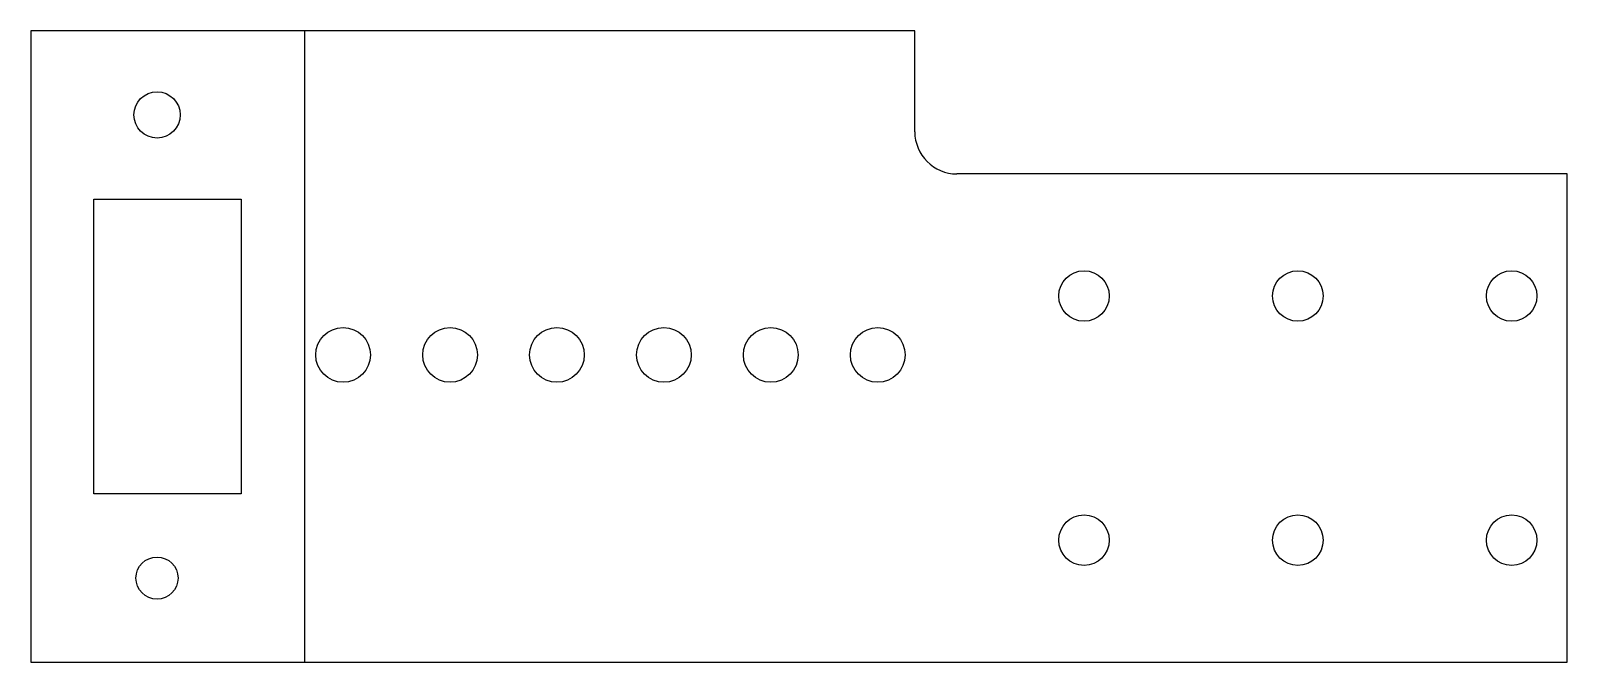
# Model space of a CAD drawing. Header units: millimetres. Extents: x 78 to 114.5, y 194 to 209.
import ezdxf

# ---------------------------------------------------------------- set-up
doc = ezdxf.new("R2010")
doc.units = ezdxf.units.MM
doc.layers.get('0').update_dxf_attribs({"linetype": 'CONTINUOUS'})

msp = doc.modelspace()

# ---------------------------------------------------------------- linework, layer by layer
for p, q in [((84.5, 208.988), (78, 208.988)), ((78, 208.988), (78, 193.988)), ((99, 208.988), (84.5, 208.988)), ((84.5, 208.988), (84.5, 193.988)), ((99, 206.588), (99, 208.988)), ((114.5, 205.588), (100, 205.588)), ((114.5, 199.789), (114.5, 205.588)), ((114.5, 193.988), (114.5, 205.588)), ((114.5, 199.789), (114.5, 199.789)), ((114.5, 193.989), (114.5, 199.789)), ((78, 193.988), (84.5, 193.988)), ((84.5, 193.988), (114.5, 193.989)), ((114.5, 193.989), (114.5, 193.989))]:
    msp.add_line(p, q)
msp.add_lwpolyline([(79.5, 204.988), (83, 204.988), (83, 197.988), (79.5, 197.988)], close=True)
for centre, radius in [((81, 206.988), 0.55), ((103.02, 202.688), 0.6), ((108.1, 202.688), 0.6), ((113.18, 202.688), 0.6), ((85.42, 201.288), 0.65), ((87.96, 201.288), 0.65), ((90.5, 201.288), 0.65), ((93.04, 201.288), 0.65), ((95.58, 201.288), 0.65), ((98.12, 201.288), 0.65), ((103.02, 196.888), 0.6), ((108.1, 196.888), 0.6), ((113.18, 196.888), 0.6), ((81, 195.988), 0.5)]:
    msp.add_circle(centre, radius)
msp.add_arc((100, 206.588), 1, 180, 270)

doc.saveas('drawing.dxf')
